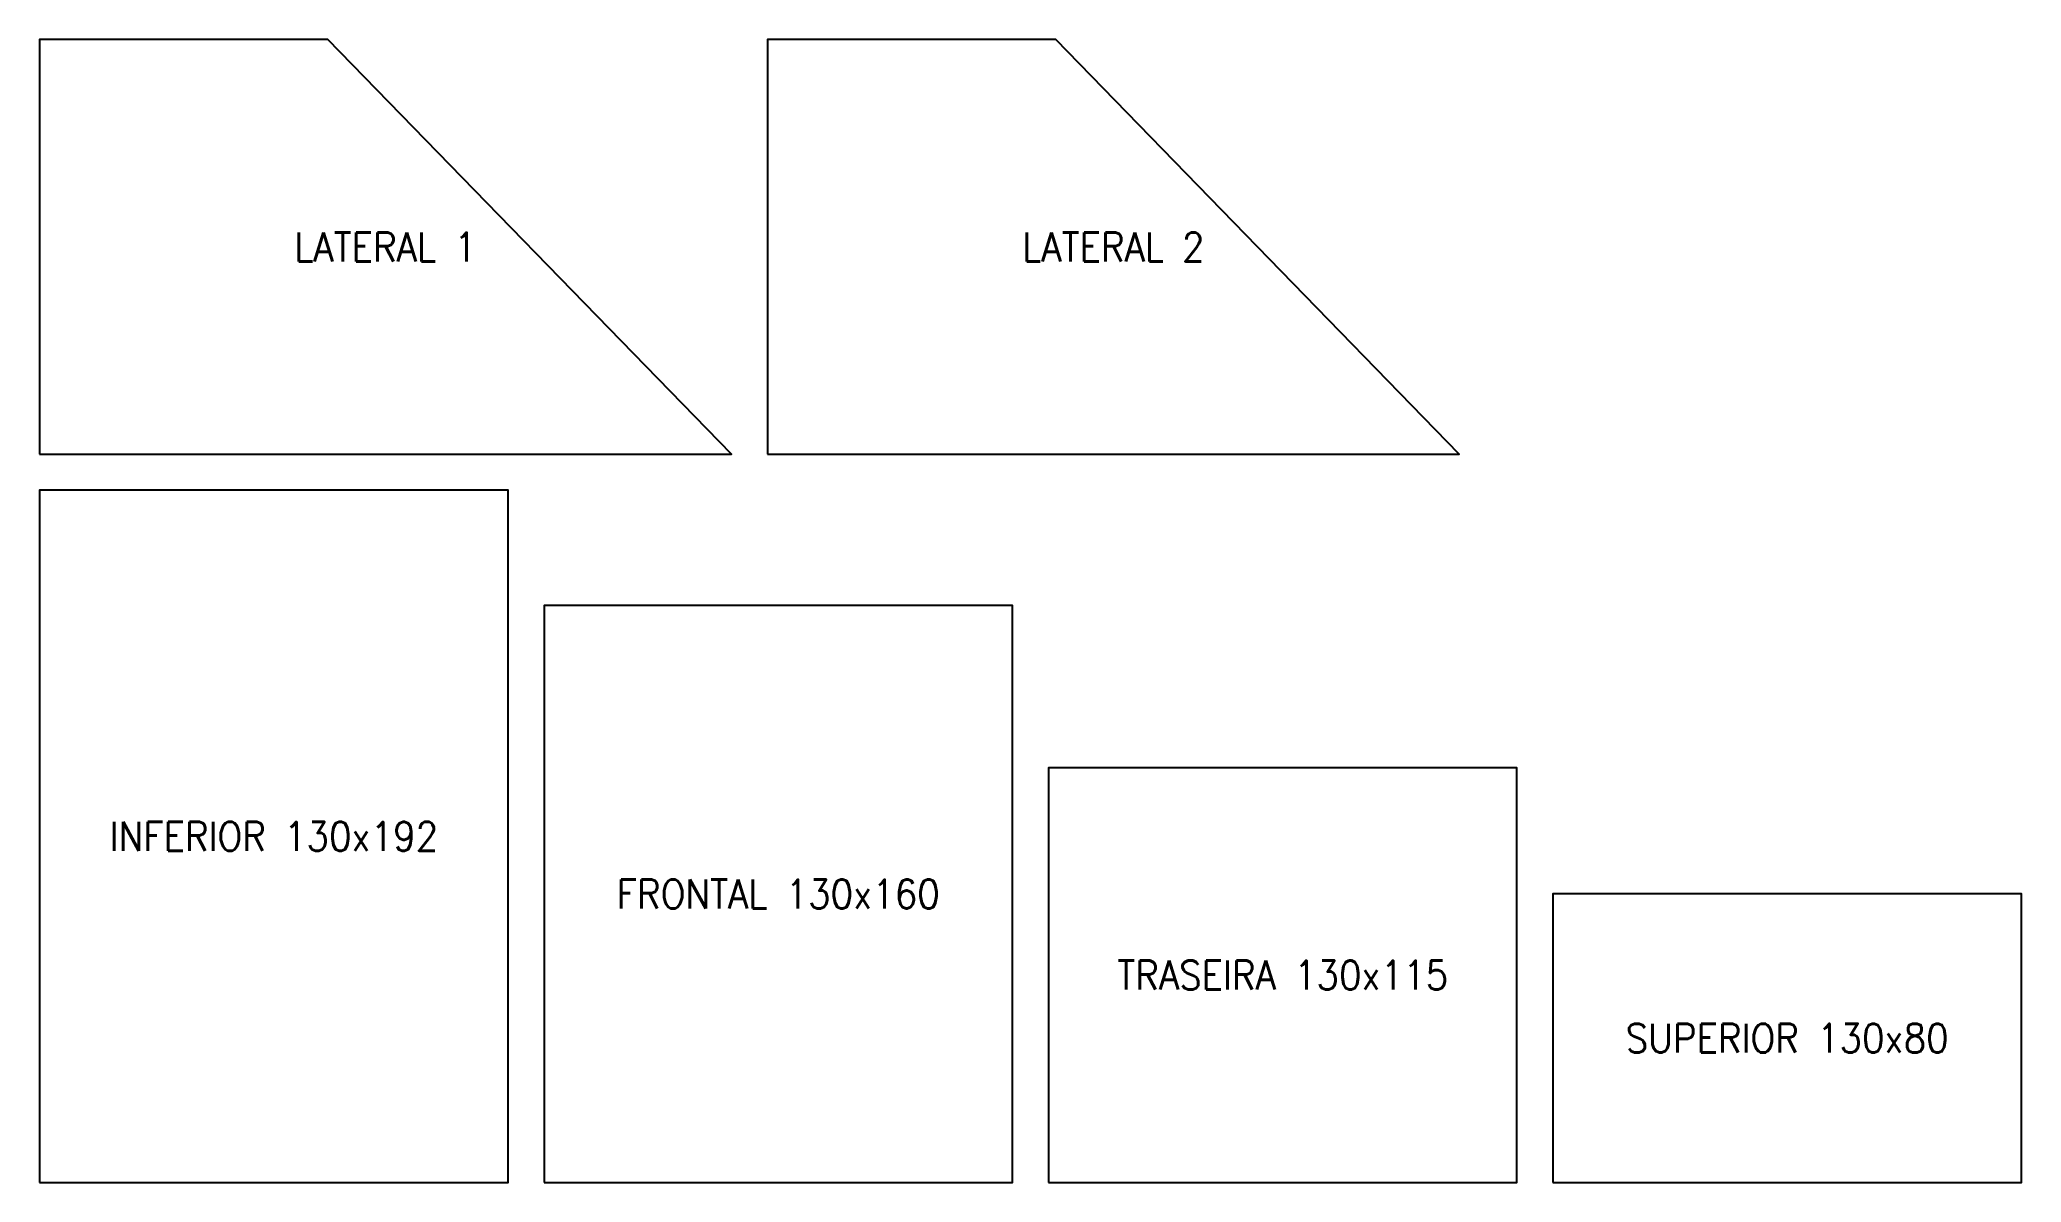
# Model space of a CAD drawing. Header units: millimetres. Extents: x 0 to 550, y 0 to 317.
import ezdxf
from ezdxf.enums import TextEntityAlignment as Align

# ---------------------------------------------------------------- set-up
doc = ezdxf.new("R2010")
doc.units = ezdxf.units.MM
doc.layers.add('CORTE', color=7, linetype='CONTINUOUS')
doc.layers.add('ROTULOS', color=3, linetype='CONTINUOUS')
doc.styles.get("Standard").update_dxf_attribs({"font": 'STANDARD'})

msp = doc.modelspace()

# ---------------------------------------------------------------- linework, layer by layer
at = {"layer": 'CORTE'}
for points in [[(0, 202), (192, 202), (80, 317), (0, 317)], [(202, 202), (394, 202), (282, 317), (202, 317)], [(0, 0), (130, 0), (130, 192), (0, 192)], [(140, 0), (270, 0), (270, 160), (140, 160)], [(280, 0), (410, 0), (410, 115), (280, 115)], [(420, 0), (550, 0), (550, 80), (420, 80)]]:
    msp.add_lwpolyline(points, close=True, dxfattribs=at)

# ---------------------------------------------------------------- texts
at = {"layer": 'ROTULOS'}
for s, p in [('LATERAL 1', (96, 259.5)), ('LATERAL 2', (298, 259.5)), ('INFERIOR 130x192', (65, 96)), ('FRONTAL 130x160', (205, 80)), ('TRASEIRA 130x115', (345, 57.5)), ('SUPERIOR 130x80', (485, 40))]:
    msp.add_text(s, height=8, dxfattribs=at).set_placement(p, align=Align.MIDDLE_CENTER)

doc.saveas('drawing.dxf')
